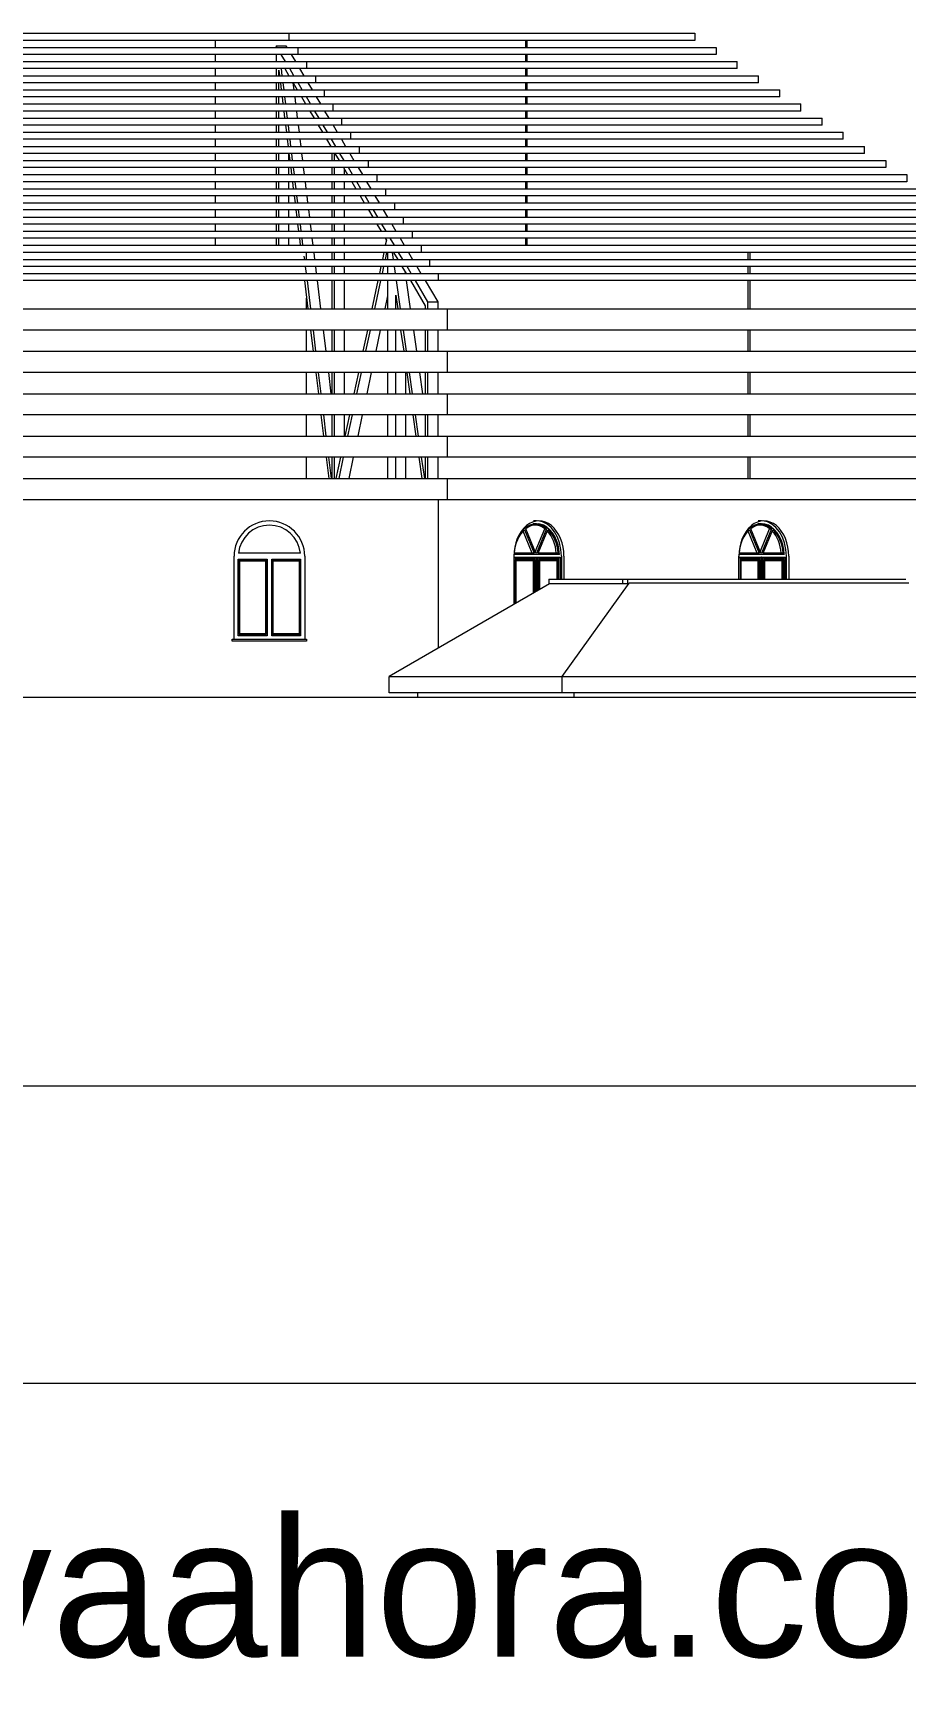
# Model space of a CAD drawing. Header units: millimetres. Extents: x -31964 to 27360, y -8966 to 14600.
# Drawn here: x -4966 to 7377, y -8966 to 14600 of the extents above; entities that cross this region are included whole.
import ezdxf

# ---------------------------------------------------------------- set-up
doc = ezdxf.new("R2010")
doc.units = ezdxf.units.MM
for name, color, linetype, lineweight in [('A-DETL-THIN', 151, 'Continuous', 9), ('A-FLOR', 192, 'Continuous', 9), ('A-GENM', 13, 'Continuous', 9), ('A-GLAZ', 151, 'Continuous', 9), ('A-GLAZ-CWMG', 51, 'Continuous', 9), ('A-ROOF', 132, 'Continuous', 9), ('A-WALL', 113, 'Continuous', 9), ('G-ANNO-TEXT', 231, 'Continuous', 9), ('I-WALL', 2, 'Continuous', 9)]:
    doc.layers.add(name, color=color, linetype=linetype, lineweight=lineweight)
doc.styles.add('Arial', font='arial.ttf', dxfattribs={"height": 1967.065868})

# ---------------------------------------------------------------- blocks, each defined once
blk = doc.blocks.new('Rectangular Mullion - 50 x 150mm-153593-East')
at = {"layer": 'A-GLAZ-CWMG'}
blk.add_line((2327, 6875), (2327, 6803), dxfattribs=at)
blk = doc.blocks.new('Rectangular Mullion - 50 x 150mm-153510-East')
at = {"layer": 'A-GLAZ-CWMG'}
for p, q in [((3377, 6809), (3377, 6875)), ((3377, 6875), (3439, 6875)), ((3439, 6875), (3439, 6809))]:
    blk.add_line(p, q, dxfattribs=at)
blk = doc.blocks.new('Rectangular Mullion - 50 x 150mm-153452-East')
at = {"layer": 'A-GLAZ-CWMG'}
blk.add_line((4377, 6875), (5377, 6875), dxfattribs=at)
blk = doc.blocks.new('Rectangular Mullion - 50 x 150mm-153594-East')
at = {"layer": 'A-GLAZ-CWMG'}
for q in [(3238, 6875), (2327, 6803)]:
    blk.add_line((2327, 6875), q, dxfattribs=at)
blk = doc.blocks.new('Rectangular Mullion - 50 x 150mm-153512-East')
at = {"layer": 'A-GLAZ-CWMG'}
blk.add_line((3238, 6875), (3377, 6875), dxfattribs=at)
blk = doc.blocks.new('Rectangular Mullion - 50 x 150mm-153524-East')
at = {"layer": 'A-GLAZ-CWMG'}
for q in [(4377, 6875), (3439, 6809)]:
    blk.add_line((3439, 6875), q, dxfattribs=at)
blk = doc.blocks.new('HOOR LIGHT - HOOR LIGHT-165948-East')
at = {"layer": 'A-GENM'}
for p, q in [((-11713, 11200), (768, 11200)), ((768, 11100), (-11713, 11100)), ((768, 11200), (9494, 11200)), ((768, 11100), (768, 11200)), ((9494, 11100), (768, 11100))]:
    blk.add_line(p, q, dxfattribs=at)
blk = doc.blocks.new('HOOR LIGHT1 - HOOR LIGHT-166020-East')
at = {"layer": 'A-GENM'}
for p, q in [((-11589, 11400), (644, 11400)), ((644, 11400), (9194, 11400)), ((644, 11300), (644, 11400)), ((644, 11300), (-11589, 11300)), ((9194, 11300), (644, 11300))]:
    blk.add_line(p, q, dxfattribs=at)
blk = doc.blocks.new('HOOR LIGHT2 - HOOR LIGHT-166050-East')
at = {"layer": 'A-GENM'}
for p, q in [((-11464, 11600), (520, 11600)), ((520, 11600), (8894, 11600)), ((520, 11600), (520, 11500)), ((520, 11500), (-11464, 11500)), ((8894, 11500), (520, 11500))]:
    blk.add_line(p, q, dxfattribs=at)
blk = doc.blocks.new('HOOR LIGHT3 - HOOR LIGHT-166080-East')
at = {"layer": 'A-GENM'}
for p, q in [((-11340, 11800), (395, 11800)), ((395, 11800), (8594, 11800)), ((395, 11800), (395, 11700)), ((395, 11700), (-11340, 11700)), ((8594, 11700), (395, 11700))]:
    blk.add_line(p, q, dxfattribs=at)
blk = doc.blocks.new('HOOR LIGHT4 - HOOR LIGHT-166110-East')
at = {"layer": 'A-GENM'}
for p, q in [((-11216, 12000), (271, 12000)), ((271, 11900), (-11216, 11900)), ((271, 12000), (8294, 12000)), ((271, 11900), (271, 12000)), ((8294, 11900), (271, 11900))]:
    blk.add_line(p, q, dxfattribs=at)
blk = doc.blocks.new('HOOR LIGHT5 - HOOR LIGHT-166140-East')
at = {"layer": 'A-GENM'}
for p, q in [((-11092, 12200), (147, 12200)), ((147, 12100), (-11092, 12100)), ((147, 12200), (7994, 12200)), ((147, 12100), (147, 12200)), ((7994, 12100), (147, 12100))]:
    blk.add_line(p, q, dxfattribs=at)
blk = doc.blocks.new('HOOR LIGHT6 - HOOR LIGHT-166170-East')
at = {"layer": 'A-GENM'}
for p, q in [((-10967, 12400), (23, 12400)), ((23, 12300), (-10967, 12300)), ((23, 12400), (7694, 12400)), ((23, 12300), (23, 12400)), ((7694, 12300), (23, 12300))]:
    blk.add_line(p, q, dxfattribs=at)
blk = doc.blocks.new('HOOR LIGHT7 - HOOR LIGHT-166200-East')
at = {"layer": 'A-GENM'}
for p, q in [((-18303, 12600), (-10843, 12600)), ((-18303, 12500), (-18303, 12600)), ((-10843, 12500), (-18303, 12500)), ((-10843, 12600), (-102, 12600)), ((-10843, 12500), (-10843, 12600)), ((-102, 12500), (-10843, 12500)), ((-102, 12600), (7394, 12600)), ((-102, 12500), (-102, 12600)), ((7394, 12500), (-102, 12500)), ((7394, 12600), (7394, 12500))]:
    blk.add_line(p, q, dxfattribs=at)
blk = doc.blocks.new('HOOR LIGHT8 - HOOR LIGHT-166230-East')
at = {"layer": 'A-GENM'}
for p, q in [((-18003, 12800), (-10719, 12800)), ((-18003, 12700), (-18003, 12800)), ((-10719, 12800), (-226, 12800)), ((-10719, 12700), (-10719, 12800)), ((-226, 12800), (7094, 12800)), ((-226, 12700), (-226, 12800)), ((7094, 12800), (7094, 12700)), ((-10719, 12700), (-18003, 12700)), ((-226, 12700), (-10719, 12700)), ((7094, 12700), (-226, 12700))]:
    blk.add_line(p, q, dxfattribs=at)
blk = doc.blocks.new('HOOR LIGHT9 - HOOR LIGHT-166260-East')
at = {"layer": 'A-GENM'}
for p, q in [((-17703, 13000), (-10595, 13000)), ((-17703, 12900), (-17703, 13000)), ((-10595, 13000), (-350, 13000)), ((-10595, 12900), (-10595, 13000)), ((-350, 13000), (6794, 13000)), ((-350, 12900), (-350, 13000)), ((6794, 12900), (6794, 13000)), ((-10595, 12900), (-17703, 12900)), ((-350, 12900), (-10595, 12900)), ((6794, 12900), (-350, 12900))]:
    blk.add_line(p, q, dxfattribs=at)
blk = doc.blocks.new('HOOR LIGHT10 - HOOR LIGHT-166290-East')
at = {"layer": 'A-GENM'}
for p, q in [((-17403, 13200), (-10470, 13200)), ((-17403, 13100), (-17403, 13200)), ((-10470, 13200), (-474, 13200)), ((-10470, 13100), (-10470, 13200)), ((-474, 13200), (6494, 13200)), ((-474, 13100), (-474, 13200)), ((6494, 13100), (6494, 13200)), ((-10470, 13100), (-17403, 13100)), ((-474, 13100), (-10470, 13100)), ((6494, 13100), (-474, 13100))]:
    blk.add_line(p, q, dxfattribs=at)
blk = doc.blocks.new('HOOR LIGHT11 - HOOR LIGHT-166320-East')
at = {"layer": 'A-GENM'}
for p, q in [((-17103, 13400), (-10346, 13400)), ((-17103, 13300), (-17103, 13400)), ((-10346, 13300), (-17103, 13300)), ((-10346, 13400), (-599, 13400)), ((-10346, 13300), (-10346, 13400)), ((-599, 13300), (-10346, 13300)), ((-599, 13400), (6194, 13400)), ((-599, 13300), (-599, 13400)), ((6194, 13300), (-599, 13300)), ((6194, 13300), (6194, 13400))]:
    blk.add_line(p, q, dxfattribs=at)
blk = doc.blocks.new('HOOR LIGHT12 - HOOR LIGHT-166350-East')
at = {"layer": 'A-GENM'}
for p, q in [((-16803, 13600), (-10222, 13600)), ((-16803, 13500), (-16803, 13600)), ((-10222, 13500), (-16803, 13500)), ((-10222, 13600), (-723, 13600)), ((-10222, 13500), (-10222, 13600)), ((-723, 13500), (-10222, 13500)), ((-723, 13600), (5894, 13600)), ((-723, 13500), (-723, 13600)), ((5894, 13500), (-723, 13500)), ((5894, 13500), (5894, 13600))]:
    blk.add_line(p, q, dxfattribs=at)
blk = doc.blocks.new('HOOR LIGHT13 - HOOR LIGHT-166380-East')
at = {"layer": 'A-GENM'}
for p, q in [((-16503, 13800), (-10098, 13800)), ((-16503, 13700), (-16503, 13800)), ((-10098, 13700), (-16503, 13700)), ((-10098, 13800), (-847, 13800)), ((-10098, 13700), (-10098, 13800)), ((-847, 13700), (-10098, 13700)), ((-847, 13800), (5594, 13800)), ((-847, 13700), (-847, 13800)), ((5594, 13700), (-847, 13700)), ((5594, 13700), (5594, 13800))]:
    blk.add_line(p, q, dxfattribs=at)
blk = doc.blocks.new('HOOR LIGHT14 - HOOR LIGHT-166410-East')
at = {"layer": 'A-GENM'}
for p, q in [((-16203, 14000), (-9973, 14000)), ((-16203, 14000), (-16203, 13900)), ((-9973, 14000), (-971, 14000)), ((-9973, 13900), (-9973, 14000)), ((-971, 14000), (5294, 14000)), ((-971, 13900), (-971, 14000)), ((5294, 13900), (5294, 14000)), ((-9973, 13900), (-16203, 13900)), ((-971, 13900), (-9973, 13900)), ((5294, 13900), (-971, 13900))]:
    blk.add_line(p, q, dxfattribs=at)
blk = doc.blocks.new('HOOR LIGHT15 - HOOR LIGHT-166476-East')
at = {"layer": 'A-GENM'}
for p, q in [((-15903, 14200), (-9849, 14200)), ((-15903, 14100), (-15903, 14200)), ((-9849, 14200), (-1096, 14200)), ((-9849, 14100), (-9849, 14200)), ((-1096, 14200), (4994, 14200)), ((-1096, 14100), (-1096, 14200)), ((4994, 14100), (4994, 14200)), ((-9849, 14100), (-15903, 14100)), ((-1096, 14100), (-9849, 14100)), ((4994, 14100), (-1096, 14100))]:
    blk.add_line(p, q, dxfattribs=at)
blk = doc.blocks.new('HOOR LIGHT16 - HOOR LIGHT-166506-East')
at = {"layer": 'A-GENM'}
for p, q in [((-15603, 14400), (-9725, 14400)), ((-15603, 14300), (-15603, 14400)), ((-9725, 14400), (-1220, 14400)), ((-9725, 14300), (-9725, 14400)), ((-1220, 14400), (4694, 14400)), ((-1220, 14300), (-1220, 14400)), ((4694, 14400), (4694, 14300)), ((-9725, 14300), (-15603, 14300)), ((-1220, 14300), (-9725, 14300)), ((4694, 14300), (-1220, 14300))]:
    blk.add_line(p, q, dxfattribs=at)
blk = doc.blocks.new('HOOR LIGHT17 - HOOR LIGHT-166536-East')
at = {"layer": 'A-GENM'}
for p, q in [((-15303, 14600), (-9601, 14600)), ((-15303, 14500), (-15303, 14600)), ((-9601, 14500), (-15303, 14500)), ((-9601, 14600), (-1344, 14600)), ((-9601, 14500), (-9601, 14600)), ((-1344, 14500), (-9601, 14500)), ((-1344, 14600), (4394, 14600)), ((-1344, 14500), (-1344, 14600)), ((4394, 14500), (-1344, 14500)), ((4394, 14600), (4394, 14500))]:
    blk.add_line(p, q, dxfattribs=at)
blk = doc.blocks.new('TRUESS3 - TRUESS-173606-East')
at = {"layer": 'A-GENM'}
for p, q in [((-1517, 14400), (-1531, 14423)), ((-1531, 14423), (-1531, 14400)), ((-1531, 14423), (-1392, 14423)), ((-1392, 14423), (-1378, 14400)), ((-1531, 14300), (-1531, 14200)), ((-1398, 14200), (-1458, 14300)), ((-1319, 14300), (-1259, 14200)), ((-1531, 14100), (-1531, 14000)), ((-1493, 14080), (-1483, 14000)), ((-1493, 14000), (-1493, 14080)), ((-1444, 14000), (-1456, 14100)), ((-1409, 14100), (-1350, 14000)), ((-1280, 14000), (-1339, 14100)), ((-1200, 14100), (-1141, 14000)), ((-1531, 13900), (-1531, 13800)), ((-1531, 13700), (-1531, 13600)), ((-1493, 13800), (-1493, 13900)), ((-1493, 13600), (-1493, 13700)), ((-1471, 13900), (-1459, 13800)), ((-1447, 13700), (-1434, 13600)), ((-1419, 13800), (-1432, 13900)), ((-1395, 13600), (-1407, 13700)), ((-1293, 13900), (-1280, 13800)), ((-1291, 13900), (-1231, 13800)), ((-1268, 13700), (-1256, 13600)), ((-1161, 13800), (-1221, 13900)), ((-1172, 13700), (-1113, 13600)), ((-1043, 13600), (-1102, 13700)), ((-1082, 13900), (-1022, 13800)), ((-963, 13700), (-904, 13600)), ((-1531, 13500), (-1531, 13400)), ((-1493, 13400), (-1493, 13500)), ((-1422, 13500), (-1410, 13400)), ((-1371, 13400), (-1383, 13500)), ((-1244, 13500), (-1231, 13400)), ((-1054, 13500), (-994, 13400)), ((-924, 13400), (-983, 13500)), ((-844, 13500), (-785, 13400)), ((-1531, 13300), (-1531, 13200)), ((-1493, 13200), (-1493, 13300)), ((-1398, 13300), (-1386, 13200)), ((-1346, 13200), (-1358, 13300)), ((-1219, 13300), (-1207, 13200)), ((-935, 13300), (-876, 13200)), ((-806, 13200), (-865, 13300)), ((-726, 13300), (-667, 13200)), ((-1531, 13100), (-1531, 13000)), ((-1493, 13000), (-1493, 13100)), ((-1373, 13100), (-1361, 13000)), ((-1322, 13000), (-1334, 13100)), ((-1195, 13100), (-1183, 13000)), ((-817, 13100), (-757, 13000)), ((-687, 13000), (-746, 13100)), ((-607, 13100), (-548, 13000)), ((-1531, 12900), (-1531, 12800)), ((-1493, 12800), (-1493, 12900)), ((-1354, 12900), (-1354, 12800)), ((-1349, 12900), (-1337, 12800)), ((-1297, 12800), (-1309, 12900)), ((-1170, 12900), (-1158, 12800)), ((-743, 12900), (-743, 12800)), ((-705, 12800), (-705, 12900)), ((-698, 12900), (-639, 12800)), ((-569, 12800), (-628, 12900)), ((-489, 12900), (-430, 12800)), ((-1531, 12700), (-1531, 12600)), ((-1531, 12500), (-1531, 12400)), ((-1493, 12600), (-1493, 12700)), ((-1493, 12400), (-1493, 12500)), ((-1354, 12700), (-1354, 12600)), ((-1354, 12500), (-1354, 12400)), ((-1324, 12700), (-1312, 12600)), ((-1300, 12500), (-1288, 12400)), ((-1273, 12600), (-1285, 12700)), ((-1248, 12400), (-1261, 12500)), ((-1146, 12700), (-1134, 12600)), ((-1121, 12500), (-1109, 12400)), ((-743, 12700), (-743, 12600)), ((-743, 12500), (-743, 12400)), ((-705, 12600), (-705, 12700)), ((-705, 12400), (-705, 12500)), ((-579, 12700), (-520, 12600)), ((-566, 12677), (-566, 12600)), ((-566, 12500), (-566, 12400)), ((-450, 12600), (-509, 12700)), ((-461, 12500), (-402, 12400)), ((-331, 12400), (-391, 12500)), ((-370, 12700), (-311, 12600)), ((-252, 12500), (-192, 12400)), ((-1531, 12300), (-1531, 12200)), ((-1493, 12200), (-1493, 12300)), ((-1354, 12300), (-1354, 12200)), ((-1276, 12300), (-1263, 12200)), ((-1224, 12200), (-1236, 12300)), ((-1097, 12300), (-1085, 12200)), ((-743, 12300), (-743, 12200)), ((-705, 12200), (-705, 12300)), ((-566, 12300), (-566, 12200)), ((-342, 12300), (-283, 12200)), ((-213, 12200), (-272, 12300)), ((-133, 12300), (-74, 12200)), ((-1531, 12100), (-1531, 12000)), ((-1493, 12000), (-1493, 12100)), ((-1354, 12100), (-1354, 12000)), ((-1251, 12100), (-1239, 12000)), ((-1199, 12000), (-1212, 12100)), ((-1073, 12100), (-1060, 12000)), ((-743, 12100), (-743, 12000)), ((-705, 12000), (-705, 12100)), ((-566, 12100), (-566, 12000)), ((-224, 12100), (-164, 12000)), ((-94, 12000), (-154, 12100)), ((-15, 12100), (45, 12000)), ((-1531, 11900), (-1531, 11800)), ((-1493, 11800), (-1493, 11900)), ((-1354, 11900), (-1354, 11800)), ((-1227, 11900), (-1214, 11800)), ((-1175, 11800), (-1187, 11900)), ((-1048, 11900), (-1036, 11800)), ((-743, 11900), (-743, 11800)), ((-705, 11800), (-705, 11900)), ((-566, 11900), (-566, 11800)), ((-105, 11900), (-46, 11800)), ((24, 11800), (-35, 11900)), ((104, 11900), (163, 11800)), ((-1531, 11700), (-1531, 11600)), ((-1493, 11600), (-1493, 11700)), ((-1354, 11700), (-1354, 11600)), ((-1202, 11700), (-1190, 11600)), ((-1151, 11600), (-1163, 11700)), ((-1024, 11700), (-1012, 11600)), ((-743, 11700), (-743, 11600)), ((-705, 11600), (-705, 11700)), ((-566, 11700), (-566, 11600)), ((13, 11700), (30, 11673)), ((30, 11673), (14, 11600)), ((143, 11600), (83, 11700)), ((223, 11700), (282, 11600)), ((-1126, 11400), (-1132, 11446)), ((-999, 11500), (-987, 11400)), ((-743, 11500), (-743, 11400)), ((-705, 11400), (-705, 11500)), ((-566, 11500), (-566, 11400)), ((-7, 11500), (-28, 11400)), ((15, 11400), (36, 11500)), ((45, 11500), (45, 11400)), ((129, 11400), (115, 11500)), ((132, 11500), (191, 11400)), ((261, 11400), (202, 11500)), ((341, 11500), (400, 11400)), ((-1129, 11100), (-1080, 10700)), ((-1102, 11200), (-1114, 11300)), ((-1041, 10700), (-1089, 11100)), ((-975, 11300), (-963, 11200)), ((-950, 11100), (-902, 10700)), ((-743, 11300), (-743, 11200)), ((-743, 11100), (-743, 10700)), ((-705, 11200), (-705, 11300)), ((-705, 10700), (-705, 11100)), ((-566, 11300), (-566, 11200)), ((-566, 11100), (-566, 10700)), ((-92, 11100), (-176, 10700)), ((-133, 10700), (-49, 11100)), ((-49, 11300), (-70, 11200)), ((-27, 11200), (-6, 11300)), ((45, 11300), (45, 11200)), ((45, 11100), (45, 10700)), ((158, 11200), (143, 11300)), ((229, 10700), (172, 11100)), ((250, 11300), (310, 11200)), ((292, 11229), (297, 11200)), ((311, 11100), (368, 10700)), ((380, 11200), (321, 11300)), ((369, 11100), (579, 10745)), ((617, 10800), (439, 11100)), ((460, 11300), (519, 11200)), ((578, 11100), (756, 10800)), ((45, 10887), (6, 10700)), ((161, 10700), (161, 10896)), ((161, 10896), (189, 10700)), ((579, 10745), (579, 10700)), ((617, 10700), (617, 10800)), ((617, 10800), (756, 10800)), ((756, 10800), (756, 10700)), ((-1043, 10400), (-1007, 10100)), ((-967, 10100), (-1004, 10400)), ((-865, 10400), (-828, 10100)), ((-743, 10400), (-743, 10100)), ((-705, 10100), (-705, 10400)), ((-566, 10400), (-566, 10100)), ((-240, 10400), (-303, 10100)), ((-260, 10100), (-197, 10400)), ((-58, 10400), (-121, 10100)), ((45, 10400), (45, 10100)), ((161, 10100), (161, 10400)), ((231, 10400), (274, 10100)), ((314, 10100), (272, 10400)), ((411, 10400), (453, 10100)), ((579, 10400), (579, 10100)), ((617, 10100), (617, 10400)), ((756, 10400), (756, 10100)), ((-970, 9800), (-933, 9500)), ((-894, 9500), (-931, 9800)), ((-792, 9800), (-755, 9500)), ((-743, 9800), (-743, 9500)), ((-705, 9500), (-705, 9800)), ((-566, 9800), (-566, 9500)), ((-367, 9800), (-430, 9500)), ((-387, 9500), (-324, 9800)), ((-185, 9800), (-248, 9500)), ((45, 9800), (45, 9500)), ((161, 9500), (161, 9800)), ((300, 9800), (300, 9500)), ((317, 9800), (360, 9500)), ((400, 9500), (357, 9800)), ((496, 9800), (539, 9500)), ((579, 9800), (579, 9500)), ((617, 9500), (617, 9800)), ((756, 9800), (756, 9500)), ((-897, 9200), (-860, 8900)), ((-821, 8900), (-857, 9200)), ((-743, 9200), (-743, 8900)), ((-705, 8900), (-705, 9200)), ((-566, 9200), (-566, 8900)), ((-494, 9200), (-557, 8900)), ((-514, 8900), (-451, 9200)), ((-312, 9200), (-375, 8900)), ((45, 9200), (45, 8900)), ((161, 8900), (161, 9200)), ((300, 9200), (300, 8900)), ((403, 9200), (445, 8900)), ((485, 8900), (443, 9200)), ((579, 9200), (579, 8900)), ((617, 8900), (617, 9200)), ((756, 9200), (756, 8900)), ((-823, 8600), (-787, 8300)), ((-747, 8300), (-784, 8600)), ((-743, 8600), (-743, 8300)), ((-705, 8300), (-705, 8600)), ((-621, 8600), (-684, 8300)), ((-641, 8300), (-578, 8600)), ((-439, 8600), (-502, 8300)), ((45, 8600), (45, 8300)), ((161, 8300), (161, 8600)), ((300, 8600), (300, 8300)), ((488, 8600), (531, 8300)), ((571, 8300), (528, 8600)), ((579, 8600), (579, 8300)), ((617, 8300), (617, 8600)), ((756, 8600), (756, 8300))]:
    blk.add_line(p, q, dxfattribs=at)
blk = doc.blocks.new('Arched _2_ - Arched _2_ 2-V4-East')
at = {"layer": 'A-GLAZ'}
for p, q in [((-2066, 6075), (-2066, 7157)), ((-2066, 7157), (-1659, 7157)), ((-1188, 7243), (-2064, 7243)), ((-2056, 7145), (-2056, 6093)), ((-2056, 7145), (-1671, 7145)), ((-2046, 7135), (-2056, 7145)), ((-2046, 6103), (-2046, 7135)), ((-2046, 7135), (-1681, 7135)), ((-1671, 7145), (-1681, 7135)), ((-1681, 7135), (-1681, 6103)), ((-1671, 6093), (-1671, 7145)), ((-1659, 7157), (-1659, 6075)), ((-1593, 6075), (-1593, 7157)), ((-1593, 7157), (-1186, 7157)), ((-1581, 7145), (-1581, 6093)), ((-1581, 7145), (-1196, 7145)), ((-1571, 7135), (-1581, 7145)), ((-1571, 6103), (-1571, 7135)), ((-1571, 7135), (-1206, 7135)), ((-1196, 7145), (-1206, 7135)), ((-1206, 7135), (-1206, 6103)), ((-1196, 6093), (-1196, 7145)), ((-1186, 7157), (-1186, 6075)), ((-2151, 6025), (-1101, 6025)), ((-2151, 6000), (-2151, 6025)), ((-1101, 6000), (-2151, 6000)), ((-1659, 6075), (-2066, 6075)), ((-2056, 6093), (-2046, 6103)), ((-2056, 6093), (-1671, 6093)), ((-1681, 6103), (-2046, 6103)), ((-1671, 6093), (-1681, 6103)), ((-1186, 6075), (-1593, 6075)), ((-1581, 6093), (-1571, 6103)), ((-1581, 6093), (-1196, 6093)), ((-1206, 6103), (-1571, 6103)), ((-1196, 6093), (-1206, 6103)), ((-1101, 6025), (-1101, 6000))]:
    blk.add_line(p, q, dxfattribs=at)
blk.add_arc((-1626, 7200), 440, 5.6083, 174.3917, dxfattribs=at)
blk = doc.blocks.new('Arched _2_ - Arched _2_ 2-V5-East')
at = {"layer": 'A-GLAZ'}
for p, q in [((2092, 7243), (1964, 7555)), ((1984, 7575), (2120, 7243)), ((2144, 7243), (2002, 7590)), ((2122, 7660), (2105, 7660)), ((2153, 7700), (2109, 7700)), ((2149, 7660), (2122, 7660)), ((2136, 7264), (2269, 7590)), ((2296, 7590), (2155, 7243)), ((2179, 7243), (2315, 7575)), ((2269, 7590), (2296, 7590)), ((1835, 7185), (2153, 7185)), ((1836, 7174), (1835, 7176)), ((2478, 7225), (1836, 7225)), ((1836, 6520), (1836, 7174)), ((2150, 7174), (1836, 7174)), ((2120, 7243), (1838, 7243)), ((1860, 7135), (1852, 7152)), ((1852, 7152), (1852, 6528)), ((2134, 7152), (1852, 7152)), ((1860, 7135), (1860, 6533)), ((2118, 7135), (1860, 7135)), ((2105, 7135), (2105, 6675)), ((2134, 7152), (2118, 7135)), ((2118, 6682), (2118, 7135)), ((2134, 6692), (2134, 7152)), ((2155, 7243), (2144, 7243)), ((2153, 7185), (2150, 7174)), ((2150, 7174), (2150, 6701)), ((2153, 7185), (2153, 6703)), ((2160, 7185), (2156, 7185)), ((2156, 7185), (2156, 6704)), ((2160, 6707), (2160, 7185)), ((2172, 7174), (2160, 7185)), ((2160, 7185), (2489, 7185)), ((2172, 6713), (2172, 7174)), ((2486, 7174), (2172, 7174)), ((2460, 7243), (2179, 7243)), ((2196, 7135), (2188, 7152)), ((2188, 7152), (2188, 6722)), ((2470, 7152), (2188, 7152)), ((2196, 7135), (2196, 6727)), ((2454, 7135), (2196, 7135)), ((2441, 7135), (2441, 6875)), ((2470, 7152), (2454, 7135)), ((2454, 6875), (2454, 7135)), ((2470, 6875), (2470, 7152)), ((2489, 7185), (2486, 7174)), ((2486, 7174), (2486, 6875)), ((2489, 7185), (2489, 6875)), ((2506, 7200), (2506, 6875))]:
    blk.add_line(p, q, dxfattribs=at)
for centre, major_axis, start_param, end_param in [((2149, 7200), (0, 442), 0.557542, 1.473357), ((2153, 7200), (0, 460), 4.766764, 7.17909), ((2149, 7200), (0, 442), 5.79353, 6.772841), ((2122, 7200), (0, 442), 5.79353, 6.213235), ((2153, 7200), (0, 500), 4.712389, 6.232979), ((2149, 7200), (0, 460), 4.929062, 6.20337), ((2122, 7200), (0, 442), 4.809828, 5.648681), ((2149, 7200), (0, 442), 4.809828, 5.725643), ((2149, 7200), (0, 460), 4.766764, 4.926387)]:
    blk.add_ellipse(centre, major_axis=major_axis, ratio=0.707107, start_param=start_param, end_param=end_param, dxfattribs=at)
blk = doc.blocks.new('Arched _2_ - Arched _2_ 2-V6-East')
at = {"layer": 'A-GLAZ'}
for p, q in [((5274, 7243), (5146, 7555)), ((5166, 7575), (5302, 7243)), ((5326, 7243), (5184, 7590)), ((5304, 7660), (5287, 7660)), ((5335, 7700), (5291, 7700)), ((5331, 7660), (5304, 7660)), ((5318, 7264), (5451, 7590)), ((5478, 7590), (5337, 7243)), ((5361, 7243), (5497, 7575)), ((5451, 7590), (5478, 7590)), ((5017, 7185), (5335, 7185)), ((5018, 7174), (5017, 7176)), ((5660, 7225), (5018, 7225)), ((5018, 6875), (5018, 7174)), ((5332, 7174), (5018, 7174)), ((5302, 7243), (5020, 7243)), ((5042, 7135), (5034, 7152)), ((5034, 7152), (5034, 6875)), ((5316, 7152), (5034, 7152)), ((5042, 7135), (5042, 6875)), ((5300, 7135), (5042, 7135)), ((5287, 7135), (5287, 6875)), ((5316, 7152), (5300, 7135)), ((5300, 6875), (5300, 7135)), ((5316, 6875), (5316, 7152)), ((5337, 7243), (5326, 7243)), ((5335, 7185), (5332, 7174)), ((5332, 7174), (5332, 6875)), ((5335, 7185), (5335, 6875)), ((5342, 7185), (5338, 7185)), ((5338, 7185), (5338, 6875)), ((5342, 6875), (5342, 7185)), ((5354, 7174), (5342, 7185)), ((5342, 7185), (5671, 7185)), ((5354, 6875), (5354, 7174)), ((5668, 7174), (5354, 7174)), ((5642, 7243), (5361, 7243)), ((5378, 7135), (5370, 7152)), ((5370, 7152), (5370, 6875)), ((5652, 7152), (5370, 7152)), ((5378, 7135), (5378, 6875)), ((5636, 7135), (5378, 7135)), ((5623, 7135), (5623, 6875)), ((5652, 7152), (5636, 7135)), ((5636, 6875), (5636, 7135)), ((5652, 6875), (5652, 7152)), ((5671, 7185), (5668, 7174)), ((5668, 7174), (5668, 6875)), ((5671, 7185), (5671, 6875)), ((5688, 7200), (5688, 6875))]:
    blk.add_line(p, q, dxfattribs=at)
for centre, major_axis, start_param, end_param in [((5331, 7200), (0, 442), 0.557542, 1.473357), ((5335, 7200), (0, 460), 4.766764, 7.17909), ((5331, 7200), (0, 442), 5.79353, 6.772841), ((5304, 7200), (0, 442), 5.79353, 6.213235), ((5335, 7200), (0, 500), 4.712389, 6.232979), ((5331, 7200), (0, 460), 4.929062, 6.20337), ((5304, 7200), (0, 442), 4.809828, 5.648681), ((5331, 7200), (0, 442), 4.809828, 5.725643), ((5331, 7200), (0, 460), 4.766764, 4.926387)]:
    blk.add_ellipse(centre, major_axis=major_axis, ratio=0.707107, start_param=start_param, end_param=end_param, dxfattribs=at)
blk = doc.blocks.new('POLYGON HOORNO1 - POLYGON HOORNO-266158-East')
at = {"layer": 'A-ROOF'}
for p, q in [((-11837, 8300), (893, 8300)), ((893, 8300), (9794, 8300)), ((893, 8000), (893, 8300)), ((893, 8000), (-11837, 8000)), ((9794, 8000), (893, 8000))]:
    blk.add_line(p, q, dxfattribs=at)
blk = doc.blocks.new('POLYGON HOORNO2 - POLYGON HOORNO-266412-East')
at = {"layer": 'A-ROOF'}
for p, q in [((-11837, 8900), (893, 8900)), ((893, 8900), (9794, 8900)), ((893, 8600), (893, 8900)), ((893, 8600), (-11837, 8600)), ((9794, 8600), (893, 8600))]:
    blk.add_line(p, q, dxfattribs=at)
blk = doc.blocks.new('POLYGON HOORNO3 - POLYGON HOORNO-266474-East')
at = {"layer": 'A-ROOF'}
for p, q in [((-11837, 9500), (893, 9500)), ((893, 9500), (9794, 9500)), ((893, 9200), (893, 9500)), ((893, 9200), (-11837, 9200)), ((9794, 9200), (893, 9200))]:
    blk.add_line(p, q, dxfattribs=at)
blk = doc.blocks.new('POLYGON HOORNO4 - POLYGON HOORNO-266536-East')
at = {"layer": 'A-ROOF'}
for p, q in [((-11837, 10100), (893, 10100)), ((893, 10100), (9794, 10100)), ((893, 9800), (893, 10100)), ((893, 9800), (-11837, 9800)), ((9794, 9800), (893, 9800))]:
    blk.add_line(p, q, dxfattribs=at)
blk = doc.blocks.new('POLYGON HOORNO5 - POLYGON HOORNO-266598-East')
at = {"layer": 'A-ROOF'}
for p, q in [((-11837, 10700), (893, 10700)), ((893, 10700), (9794, 10700)), ((893, 10400), (893, 10700)), ((893, 10400), (-11837, 10400)), ((9794, 10400), (893, 10400))]:
    blk.add_line(p, q, dxfattribs=at)

msp = doc.modelspace()

# ---------------------------------------------------------------- linework, layer by layer
at = {"layer": 'A-DETL-THIN'}
for p, q in [((27360, -300), (-31640, -300)), ((-31640, -4500), (27360, -4500))]:
    msp.add_line(p, q, dxfattribs=at)
at = {"layer": 'A-FLOR'}
for p, q in [((-2395, 14500), (-2395, 14400)), ((1996, 14500), (1996, 14400)), ((2016, 14500), (2016, 14400)), ((-2395, 14300), (-2395, 14200)), ((1996, 14300), (1996, 14200)), ((2016, 14300), (2016, 14200))]:
    msp.add_line(p, q, dxfattribs=at)
at = {"layer": 'A-ROOF'}
for p, q in [((2338, 6809), (70, 5500)), ((3439, 6809), (2338, 6809)), ((2517, 5500), (3463, 6819)), ((3463, 6819), (3439, 6809)), ((7420, 6819), (3463, 6819)), ((70, 5500), (10857, 5500)), ((70, 5269), (70, 5500)), ((2517, 5269), (2517, 5500)), ((10857, 5269), (70, 5269))]:
    msp.add_line(p, q, dxfattribs=at)
at = {"layer": 'A-WALL'}
for p, q in [((768, 5903), (768, 8000)), ((-2126, 6025), (-2126, 7200)), ((-1126, 7200), (-1126, 6025)), ((1835, 6519), (1835, 7200)), ((2542, 7200), (2542, 6875)), ((5017, 6875), (5017, 7200)), ((5724, 7200), (5724, 6875)), ((470, 5269), (470, 5200)), ((2683, 5269), (2683, 5200))]:
    msp.add_line(p, q, dxfattribs=at)
msp.add_arc((-1626, 7200), 500, 0, 180, dxfattribs=at)
for centre in [(2188, 7200), (5370, 7200)]:
    msp.add_ellipse(centre, major_axis=(0, 500), ratio=0.707107, start_param=4.712389, end_param=7.853982, dxfattribs=at)
at = {"layer": 'I-WALL'}
for p, q in [((-2395, 14100), (-2395, 14000)), ((1996, 14100), (1996, 14000)), ((2016, 14100), (2016, 14000)), ((-2395, 13900), (-2395, 13800)), ((-2395, 13700), (-2395, 13600)), ((1996, 13900), (1996, 13800)), ((1996, 13700), (1996, 13600)), ((2016, 13900), (2016, 13800)), ((2016, 13700), (2016, 13600)), ((-2395, 13500), (-2395, 13400)), ((1996, 13500), (1996, 13400)), ((2016, 13500), (2016, 13400)), ((-2395, 13300), (-2395, 13200)), ((1996, 13300), (1996, 13200)), ((2016, 13300), (2016, 13200)), ((-2395, 13100), (-2395, 13000)), ((1996, 13100), (1996, 13000)), ((2016, 13100), (2016, 13000)), ((-2395, 12900), (-2395, 12800)), ((1996, 12900), (1996, 12800)), ((2016, 12900), (2016, 12800)), ((-2395, 12700), (-2395, 12600)), ((-2395, 12500), (-2395, 12400)), ((1996, 12700), (1996, 12600)), ((1996, 12500), (1996, 12400)), ((2016, 12700), (2016, 12600)), ((2016, 12500), (2016, 12400)), ((-2395, 12300), (-2395, 12200)), ((1996, 12300), (1996, 12200)), ((2016, 12300), (2016, 12200)), ((-2395, 12100), (-2395, 12000)), ((1996, 12100), (1996, 12000)), ((2016, 12100), (2016, 12000)), ((-2395, 11900), (-2395, 11800)), ((1996, 11900), (1996, 11800)), ((2016, 11900), (2016, 11800)), ((-2395, 11700), (-2395, 11600)), ((1996, 11700), (1996, 11600)), ((2016, 11700), (2016, 11600)), ((-1099, 11408), (-1099, 11500)), ((5148, 11400), (5148, 11500)), ((5178, 11400), (5178, 11500)), ((5148, 11200), (5148, 11300)), ((5148, 10700), (5148, 11100)), ((5178, 11200), (5178, 11300)), ((5178, 10700), (5178, 11100)), ((-1099, 10700), (-1099, 10852)), ((-1099, 10100), (-1099, 10400)), ((5148, 10100), (5148, 10400)), ((5178, 10100), (5178, 10400)), ((-1099, 9500), (-1099, 9800)), ((5148, 9500), (5148, 9800)), ((5178, 9500), (5178, 9800)), ((-1099, 8900), (-1099, 9200)), ((5148, 8900), (5148, 9200)), ((5178, 8900), (5178, 9200)), ((-1099, 8300), (-1099, 8600)), ((5148, 8300), (5148, 8600)), ((5178, 8300), (5178, 8600)), ((18550, 5200), (-25216, 5200))]:
    msp.add_line(p, q, dxfattribs=at)

# ---------------------------------------------------------------- block references
at = {"layer": 'A-GENM'}
for name in ['HOOR LIGHT16 - HOOR LIGHT-166506-East', 'HOOR LIGHT17 - HOOR LIGHT-166536-East', 'TRUESS3 - TRUESS-173606-East', 'HOOR LIGHT15 - HOOR LIGHT-166476-East', 'HOOR LIGHT14 - HOOR LIGHT-166410-East', 'HOOR LIGHT13 - HOOR LIGHT-166380-East', 'HOOR LIGHT12 - HOOR LIGHT-166350-East', 'HOOR LIGHT10 - HOOR LIGHT-166290-East', 'HOOR LIGHT11 - HOOR LIGHT-166320-East', 'HOOR LIGHT9 - HOOR LIGHT-166260-East', 'HOOR LIGHT8 - HOOR LIGHT-166230-East', 'HOOR LIGHT7 - HOOR LIGHT-166200-East', 'HOOR LIGHT6 - HOOR LIGHT-166170-East', 'HOOR LIGHT5 - HOOR LIGHT-166140-East', 'HOOR LIGHT3 - HOOR LIGHT-166080-East', 'HOOR LIGHT4 - HOOR LIGHT-166110-East', 'HOOR LIGHT2 - HOOR LIGHT-166050-East', 'HOOR LIGHT1 - HOOR LIGHT-166020-East', 'HOOR LIGHT - HOOR LIGHT-165948-East']:
    msp.add_blockref(name, (0, 0), dxfattribs=at)
at = {"layer": 'A-GLAZ'}
for name in ['Arched _2_ - Arched _2_ 2-V4-East', 'Arched _2_ - Arched _2_ 2-V5-East', 'Arched _2_ - Arched _2_ 2-V6-East']:
    msp.add_blockref(name, (0, 0), dxfattribs=at)
at = {"layer": 'A-GLAZ-CWMG'}
for name, p in [('Rectangular Mullion - 50 x 150mm-153593-East', (0, 0)), ('Rectangular Mullion - 50 x 150mm-153594-East', (0, 0)), ('Rectangular Mullion - 50 x 150mm-153512-East', (0, 0)), ('Rectangular Mullion - 50 x 150mm-153510-East', (0, 0)), ('Rectangular Mullion - 50 x 150mm-153524-East', (0, 0)), ('Rectangular Mullion - 50 x 150mm-153452-East', (0, 0)), ('Rectangular Mullion - 50 x 150mm-153452-East', (1000, 0)), ('Rectangular Mullion - 50 x 150mm-153452-East', (2000, 0))]:
    msp.add_blockref(name, p, dxfattribs=at)
at = {"layer": 'A-ROOF'}
for name in ['POLYGON HOORNO5 - POLYGON HOORNO-266598-East', 'POLYGON HOORNO4 - POLYGON HOORNO-266536-East', 'POLYGON HOORNO3 - POLYGON HOORNO-266474-East', 'POLYGON HOORNO2 - POLYGON HOORNO-266412-East', 'POLYGON HOORNO1 - POLYGON HOORNO-266158-East']:
    msp.add_blockref(name, (0, 0), dxfattribs=at)

# ---------------------------------------------------------------- texts
at = {"layer": 'G-ANNO-TEXT', "color": 7, "insert": (-15238, -6405), "char_height": 1967.07, "width": 29496, "attachment_point": 1, "line_spacing_factor": 0.938532, "style": 'Arial', "bg_fill": 3, "box_fill_scale": 1.25, "bg_fill_color": 0, "bg_fill_transparency": 0}
msp.add_mtext('www.aryaahora.com', dxfattribs=at)

# ---------------------------------------------------------------- next in the draw order: texts
msp.add_mtext('www.aryaahora.com', dxfattribs=at)

doc.saveas('drawing.dxf')
